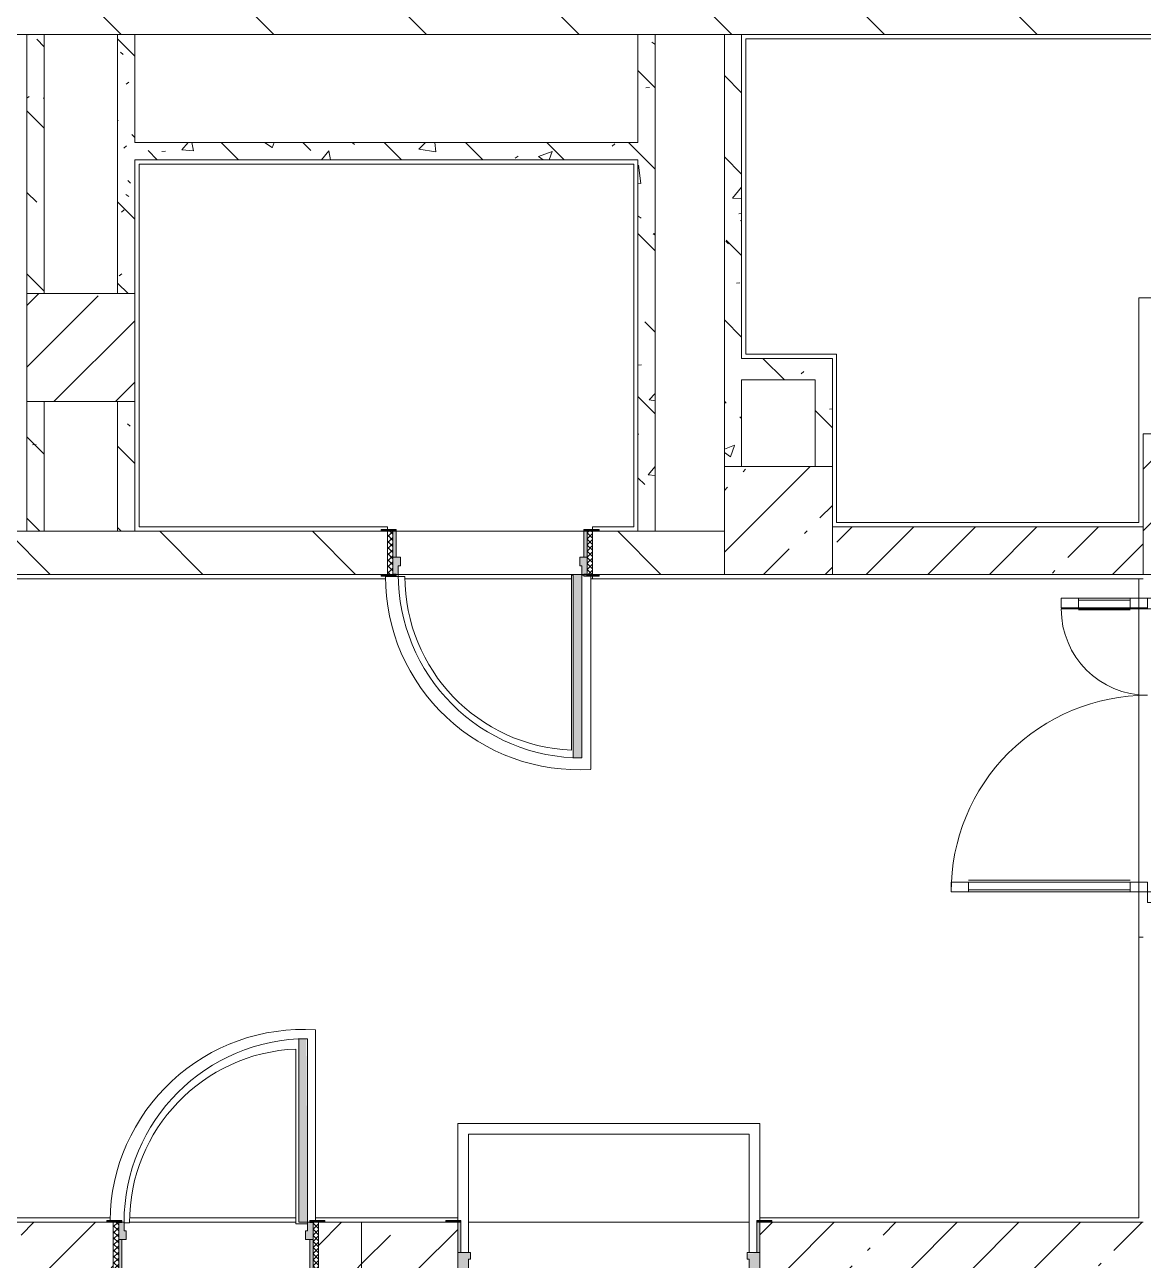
# Model space of a CAD drawing. Header units: millimetres. Extents: x -4060 to 187734, y -8553 to 29000.
# Drawn here: x 131024 to 136204, y 7724 to 13445 of the extents above; entities that cross this region are included whole.
import ezdxf

# ---------------------------------------------------------------- set-up
doc = ezdxf.new("R2010")
doc.units = ezdxf.units.MM
for name, color, linetype, lineweight, true_color in [('A-DETL-GENF-6', 7, 'Continuous', 5, 0xaaaaaa), ('A-DOOR-2', 7, 'Continuous', 5, 0xaaaaaa), ('A-DOOR-3', 7, 'Continuous', 5, 0xe2e2e2), ('A-DOOR-FRAM-2', 7, 'Continuous', 5, 0xe2e2e2), ('A-DOOR-FRAM-3', 7, 'Continuous', 5, 0xaaaaaa), ('A-FLOR-1', 7, 'Continuous', 5, 0xaaaaaa), ('I-WALL-24', 7, 'Continuous', 5, 0x787878)]:
    doc.layers.add(name, color=color, linetype=linetype, lineweight=lineweight, true_color=true_color)
for name, color, linetype, lineweight in [('A-WALL', 7, 'Continuous', 9), ('I-WALL-22', 7, 'Continuous', 5), ('S-COLS-2', 7, 'Continuous', 5)]:
    doc.layers.add(name, color=color, linetype=linetype, lineweight=lineweight)
pattern_1 = [(45, (60723.74, 0), (-285.1231, 285.1231), []), (45, (61008.87, 0), (-285.1231, 285.1231), [504.031, -100.806, 16.764, -84.042])]
pattern_2 = [(135, (60723.74, 0), (-377.1708, -377.1708), [533.4, -88.9, 17.78, -88.9]), (135, (60723.74, 376.94), (-377.1708, -377.1708), []), (50, (60723.74, 0), (637.6445, -55.7866), [66.675, -733.425]), (355, (60723.74, 0), (-123.3494, 668.699), [53.34, -586.74]), (100.451, (60776.9, -4.65), (514.299, 612.908), [56.665, -623.315]), (46.184, (60723.74, 177.8), (948.7764, -147.15), [100.012, -1100.137]), (96.636, (60802.8, 165.5), (830.909, 865.997), [84.998, -934.973]), (351.184, (60723.7, 177.8), (830.918, 865.988), [80.01, -880.11]), (21, (60812.64, 133.35), (530.6506, -357.9283), [66.675, -733.425]), (326, (60812.64, 133.35), (216.308, 644.6585), [53.34, -586.74]), (71.451, (60856.86, 103.5), (746.9596, 286.7243), [56.665, -623.315]), (37.5, (60723.74, 0), (10.8105, 295.9426), [16.764, -562.864, 16.764, -578.866, -588.962]), (37.5, (60723.74, 0), (10.8105, 295.9426), [-1175.258, 16.764, -572.198]), (7.5, (60723.74, 0), (233.8692, 350.6318), [16.764, -322.834, 16.764, -549.529, -224.472]), (7.5, (60723.74, 0), (233.8692, 350.6318), [-905.891, 16.764, -207.708]), (327.5, (60525.5, 0), (474.5678, -20.0513), [16.764, -205.486, 16.764, -676.656, -920.115]), (327.5, (60525.5, 0), (474.5678, -20.0513), [-915.67, 16.764, -903.351]), (317.5, (60436.6, 0), (518.4522, 88.9934), [16.764, -272.161, 16.764, -443.738, -653.415]), (317.5, (60436.6, 0), (518.4522, 88.9934), [-749.427, 16.764, -636.651])]
pattern_3 = [(135, (60723.74, 0), (-353.5534, -353.5534), [])]

# ---------------------------------------------------------------- blocks, each defined once
blk = doc.blocks.new('BSC_Колонна _Прямоугольная - 650х500-23287315-1_5_1_птичка')
at = {"layer": 'S-COLS-2'}
h = blk.add_hatch(dxfattribs=at)
h.set_pattern_fill('FP_169', color=256, style=0, pattern_type=2)
h.set_pattern_definition([(135, (11225, -75730), (-285.1231, -285.1231), []), (135, (11225, -75444.88), (-285.1231, -285.1231), [504.031, -100.806, 16.764, -84.042])])
h.paths.add_polyline_path([(325, 250), (-325, 250), (-325, -250), (325, -250), (325, 0.3)])
for p, q in [((325, 250), (-325, 250)), ((-325, 250), (-325, -250)), ((325, -250), (325, 250)), ((-325, -250), (325, -250))]:
    blk.add_line(p, q, dxfattribs=at)
blk = doc.blocks.new('BSC_Колонна _Прямоугольная - 500х500-V129-1_5_1_птичка')
at = {"layer": 'S-COLS-2'}
h = blk.add_hatch(dxfattribs=at)
h.set_pattern_fill('FP_170', color=256, style=0, pattern_type=2)
h.set_pattern_definition([(45, (-73790, -11150), (-285.1231, 285.1231), []), (45, (-73504.88, -11150), (-285.1231, 285.1231), [504.031, -100.806, 16.764, -84.042])])
h.paths.add_polyline_path([(250, -250), (250, 250), (-250, 250), (-250, -250), (-85, -250)])
for p, q in [((250, 250), (-250, 250)), ((-250, 250), (-250, -250)), ((250, -250), (250, 250)), ((-250, -250), (250, -250))]:
    blk.add_line(p, q, dxfattribs=at)
blk = doc.blocks.new('Дверь_Витражная_остекление_ - ВВ-6 остекление-32274838-1_5_1_птичка')
at = {"layer": 'A-DETL-GENF-6'}
for p, q in [((-655, 930), (-610, 930)), ((-655, 930), (-655, 20)), ((-610, 930), (-655, 930)), ((-655, 930), (-655, 20)), ((-610, 930), (-610, 20)), ((-610, 20), (-610, 930)), ((-655, 850), (-610, 850)), ((-645, 850), (-645, 100)), ((-601, 850), (-601, 100)), ((705, 420), (660, 420)), ((660, 420), (660, 20)), ((705, 420), (660, 420)), ((660, 420), (660, 20)), ((705, 420), (705, 20)), ((705, 20), (705, 420)), ((651, 340), (651, 100)), ((705, 340), (660, 340)), ((695, 340), (695, 100)), ((-655, 100), (-610, 100)), ((705, 100), (660, 100)), ((-610, 20), (-655, 20)), ((-655, 20), (-610, 20))]:
    blk.add_line(p, q, dxfattribs=at)
at = {"layer": 'A-DOOR-2'}
for p, q in [((-655, 930), (-655, 20)), ((655, 420), (655, 20)), ((-655, 20), (-705, 20)), ((-705, 20), (-705, -20)), ((-655, -20), (-655, 20)), ((705, 20), (655, 20)), ((655, 20), (655, -20)), ((705, -20), (705, 20)), ((-705, -20), (-655, -20)), ((655, -20), (705, -20))]:
    blk.add_line(p, q, dxfattribs=at)
for centre, radius, start, end in [((-655, 20), 910, 360, 90), ((655, 20), 400, 90, 180)]:
    blk.add_arc(centre, radius, start, end, dxfattribs=at)
blk = doc.blocks.new('110_Дверь_СКБ_1Ст_Внутренняя1 - Д-17д _Д-9_ 950x2100h_ПУИ_ С_У персонала-24300662-1_5_1_птичка')
at = {"layer": 'A-DOOR-2'}
h = blk.add_hatch(dxfattribs=at)
h.set_pattern_fill('FP_62', color=256, style=0, pattern_type=2)
h.set_pattern_definition([(135, (1826.41, 164.685), (-14.14214, -14.14214), []), (225, (1826.41, 164.685), (14.14214, -14.14214), [])])
h.paths.add_polyline_path([(487.5, 100), (462.5, 100), (462.5, -100), (487.5, -100), (487.5, 6)])
at = {"layer": 'A-DOOR-3'}
h = blk.add_hatch(color=256, dxfattribs=at)
h.paths.add_polyline_path([(462.5, 100), (437.5, 100), (437.5, 60), (427.5, 60), (427.5, 20), (462.5, 20)])
h.paths.add_polyline_path([(-422.5, 100), (-437.5, 100), (-437.5, 20), (-402.5, 20), (-402.5, 60), (-412.5, 60), (-412.5, 100)])
at = {"layer": 'A-DOOR-FRAM-2'}
for points in [[(-400.7, 950), (-412.5, 950), (-412.5, 100), (-372.5, 104.4), (-372.5, 950)], [(-454, 108), (-492.5, 108), (-492.5, 100), (-422.5, 104.4), (-422.5, 108), (-453.6, 108)], [(490.9, 108), (447.5, 108), (447.5, 100), (517.5, 100), (517.5, 108), (497, 108)], [(-437.5, 20), (-437.5, -100), (-422.5, -100), (-422.5, 20)], [(462.5, 20), (447.5, 20), (447.5, -100), (462.5, -100), (462.5, 6)], [(-437.5, -100), (-492.5, -100), (-492.5, -108), (-422.5, -108), (-422.5, -100)], [(501.1, -100), (447.5, -100), (447.5, -108), (517.5, -108), (517.5, -100)]]:
    blk.add_hatch(color=256, dxfattribs=at).paths.add_polyline_path(points)
at = {"layer": 'A-DOOR-FRAM-3'}
h = blk.add_hatch(dxfattribs=at)
h.set_pattern_fill('FP_63', color=256, style=0, pattern_type=2)
h.set_pattern_definition([(45, (-296.384, 164.685), (-14.1421, 14.1421), []), (135, (-296.384, 164.685), (-14.1421, -14.1421), [])])
h.paths.add_polyline_path([(-462.5, 100), (-460.2, -100), (-437.5, -100), (-437.5, 100)])
at = {"layer": 'A-DOOR-2'}
for p, q in [((-412.5, 950), (-412.5, 100)), ((-372.5, 950), (-412.5, 950)), ((-372.5, 100), (-372.5, 950)), ((-412.5, 100), (-372.5, 100))]:
    blk.add_line(p, q, dxfattribs=at)
blk.add_arc((-412.5, 100), 850, 360, 90, dxfattribs=at)
at = {"layer": 'A-DOOR-FRAM-3'}
for p, q in [((-422.5, 108), (-492.5, 108)), ((-492.5, 108), (-492.5, 100)), ((-492.5, 100), (-422.5, 100)), ((-437.5, 100), (-462.5, 100)), ((-462.5, 100), (-462.5, -100)), ((-412.5, 100), (-437.5, 100)), ((-437.5, 100), (-437.5, 20)), ((-437.5, -100), (-437.5, 100)), ((-422.5, 100), (-437.5, 100)), ((-437.5, 100), (-437.5, 99)), ((-437.5, 99), (-422.5, 99)), ((-422.5, 100), (-422.5, 108)), ((-422.5, 99), (-422.5, 100)), ((-412.5, 60), (-412.5, 100)), ((-402.5, 60), (-412.5, 60)), ((-402.5, 20), (-402.5, 60)), ((437.5, 60), (427.5, 60)), ((427.5, 60), (427.5, 20)), ((437.5, 100), (437.5, 60)), ((462.5, 100), (437.5, 100)), ((517.5, 108), (447.5, 108)), ((447.5, 108), (447.5, 100)), ((462.5, 100), (447.5, 100)), ((447.5, 100), (447.5, 99)), ((447.5, 100), (517.5, 100)), ((447.5, 99), (462.5, 99)), ((462.5, 20), (462.5, 100)), ((487.5, 100), (462.5, 100)), ((462.5, 100), (462.5, -100)), ((462.5, 99), (462.5, 100)), ((487.5, -100), (487.5, 100)), ((517.5, 100), (517.5, 108)), ((-437.5, 20), (-402.5, 20)), ((-422.5, 20), (-437.5, 20)), ((-437.5, 20), (-437.5, -100)), ((-422.5, -100), (-422.5, 20)), ((427.5, 20), (462.5, 20)), ((462.5, 20), (447.5, 20)), ((447.5, 20), (447.5, -100)), ((462.5, -100), (462.5, 20)), ((-422.5, -100), (-492.5, -100)), ((-492.5, -100), (-492.5, -108)), ((-492.5, -108), (-422.5, -108)), ((-462.5, -100), (-437.5, -100)), ((-437.5, -100), (-422.5, -100)), ((-422.5, -108), (-422.5, -100)), ((447.5, -100), (462.5, -100)), ((517.5, -100), (447.5, -100)), ((447.5, -100), (447.5, -108)), ((447.5, -108), (517.5, -108)), ((462.5, -100), (487.5, -100)), ((517.5, -108), (517.5, -100))]:
    blk.add_line(p, q, dxfattribs=at)
blk = doc.blocks.new('110_Дверь_СКБ_2Ст - Д-1_л_Лестничная клетка EIS60 2-32142534-1_5_1_птичка')
at = {"layer": 'A-DOOR-3'}
for points in [[(662.5, 1010), (612.5, 1010), (612.5, 110), (662.5, 110), (662.5, 786.4)], [(-587.5, 510), (-637.5, 510), (-637.5, 110), (-587.5, 110), (-587.5, 499.2)], [(712.5, 30), (697.5, 30), (699.6, -110), (712.5, -110)]]:
    blk.add_hatch(color=256, dxfattribs=at).paths.add_polyline_path(points)
h = blk.add_hatch(color=256, dxfattribs=at)
h.paths.add_polyline_path([(662.5, 110), (662.5, 60), (652.5, 60), (652.5, 30), (712.5, 32.6), (712.5, 110)])
h.paths.add_polyline_path([(-637.5, 110), (-687.5, 110), (-687.2, 30), (-627.5, 35.6), (-627.5, 60), (-637.5, 60), (-637.5, 104.8)])
at = {"layer": 'A-DOOR-FRAM-2'}
for points in [[(-672.5, 118), (-742.5, 118), (-742.5, 110), (-672.5, 110)], [(729.9, 118), (697.5, 118), (697.5, 110), (767.5, 110), (767.5, 118)], [(-672.5, 30), (-687.5, 30), (-687.4, -110), (-672.5, -110), (-672.5, -21.5)], [(-687.4, -110), (-742.5, -110.2), (-742.5, -118), (-672.5, -118), (-674.5, -110)], [(767.5, -110), (697.5, -110), (698.9, -118), (767.5, -118)]]:
    blk.add_hatch(color=256, dxfattribs=at).paths.add_polyline_path(points)
at = {"layer": 'A-DOOR-2'}
for p, q in [((662.5, 1010), (612.5, 1010)), ((612.5, 1010), (612.5, 110)), ((662.5, 110), (662.5, 1010)), ((-637.5, 510), (-637.5, 110)), ((-587.5, 510), (-637.5, 510)), ((-587.5, 110), (-587.5, 510)), ((-637.5, 110), (-587.5, 110)), ((612.5, 110), (662.5, 110))]:
    blk.add_line(p, q, dxfattribs=at)
for centre, radius, start, end in [((662.5, 110), 900, 90, 180), ((-637.5, 110), 400, 360, 90)]:
    blk.add_arc(centre, radius, start, end, dxfattribs=at)
at = {"layer": 'A-DOOR-FRAM-3'}
for p, q in [((-672.5, 118), (-742.5, 118)), ((-742.5, 118), (-742.5, 110)), ((-672.5, 110), (-672.5, 118)), ((767.5, 118), (697.5, 118)), ((697.5, 118), (697.5, 110)), ((767.5, 110), (767.5, 118)), ((-742.5, 110), (-672.5, 110)), ((-637.5, 110), (-687.5, 110)), ((-687.5, 110), (-687.5, 30)), ((-637.5, 60), (-637.5, 110)), ((-627.5, 60), (-637.5, 60)), ((-627.5, 30), (-627.5, 60)), ((662.5, 60), (652.5, 60)), ((652.5, 60), (652.5, 30)), ((662.5, 110), (662.5, 60)), ((712.5, 110), (662.5, 110)), ((697.5, 110), (767.5, 110)), ((712.5, 30), (712.5, 110)), ((-687.5, 30), (-627.5, 30)), ((-672.5, 30), (-687.5, 30)), ((-687.5, 30), (-687.5, -110)), ((-672.5, -110), (-672.5, 30)), ((652.5, 30), (712.5, 30)), ((712.5, 30), (697.5, 30)), ((697.5, 30), (697.5, -110)), ((712.5, -110), (712.5, 30)), ((-672.5, -110), (-742.5, -110)), ((-742.5, -110), (-742.5, -118)), ((-687.5, -110), (-672.5, -110)), ((-672.5, -118), (-672.5, -110)), ((697.5, -110), (712.5, -110)), ((767.5, -110), (697.5, -110)), ((697.5, -110), (697.5, -118)), ((767.5, -118), (767.5, -110)), ((-742.5, -118), (-672.5, -118)), ((697.5, -118), (767.5, -118))]:
    blk.add_line(p, q, dxfattribs=at)
blk = doc.blocks.new('110_Дверь_СКБ_1Ст_Внутренняя1 - Д-7_л__950x2100h_Туалет-21784696-1_5_1_птичка')
at = {"layer": 'A-DOOR-2'}
h = blk.add_hatch(dxfattribs=at)
h.set_pattern_fill('FP_101', color=256, style=0, pattern_type=2)
h.set_pattern_definition([(135, (1826.41, 174.685), (-14.14214, -14.14214), []), (225, (1826.41, 174.685), (14.14214, -14.14214), [])])
h.paths.add_polyline_path([(473.5, -110), (487.5, -110), (487.5, 110), (462.5, 110), (462.5, -110)])
at = {"layer": 'A-DOOR-3'}
h = blk.add_hatch(color=256, dxfattribs=at)
h.paths.add_polyline_path([(-422.5, 30), (-402.5, 30), (-402.5, 70), (-412.5, 70), (-412.5, 110), (-437.5, 108), (-437.5, 30)])
h.paths.add_polyline_path([(447.5, 30), (462.5, 30), (462.5, 110), (437.5, 110), (437.5, 70), (427.5, 70), (427.5, 30), (437.5, 30)])
at = {"layer": 'A-DOOR-FRAM-2'}
for points in [[(437.5, 110), (431.8, 960), (397.5, 960), (397.5, 110)], [(-462.5, 110), (-422.5, 110), (-422.5, 118), (-492.5, 117.6), (-492.5, 110), (-477.4, 110)], [(487.5, 110), (517.5, 110), (517.5, 118), (447.5, 118), (447.5, 110), (473.5, 110)], [(-422.5, -110), (-422.5, 30), (-437.5, 30), (-437.5, -110)], [(462.5, -110), (462.5, 30), (447.5, 30), (447.5, -110)], [(-462.5, -118), (-422.5, -118), (-422.5, -110), (-492.5, -110), (-492.5, -118)], [(517.5, -118), (517.5, -110), (447.5, -110), (447.5, -118), (487.5, -118)]]:
    blk.add_hatch(color=256, dxfattribs=at).paths.add_polyline_path(points)
at = {"layer": 'A-DOOR-FRAM-3'}
h = blk.add_hatch(dxfattribs=at)
h.set_pattern_fill('FP_102', color=256, style=0, pattern_type=2)
h.set_pattern_definition([(45, (-296.384, 174.685), (-14.1421, 14.1421), []), (135, (-296.384, 174.685), (-14.1421, -14.1421), [])])
h.paths.add_polyline_path([(-462.5, -110), (-437.5, -110), (-437.5, 110), (-462.5, 108)])
at = {"layer": 'A-DOOR-2'}
for p, q in [((437.5, 960), (397.5, 960)), ((397.5, 960), (397.5, 110)), ((437.5, 110), (437.5, 960)), ((397.5, 110), (437.5, 110))]:
    blk.add_line(p, q, dxfattribs=at)
blk.add_arc((437.5, 110), 850, 90, 180, dxfattribs=at)
at = {"layer": 'A-DOOR-FRAM-3'}
for p, q in [((-422.5, 118), (-492.5, 118)), ((-492.5, 118), (-492.5, 110)), ((-422.5, 110), (-422.5, 118)), ((517.5, 118), (447.5, 118)), ((447.5, 118), (447.5, 110)), ((517.5, 110), (517.5, 118)), ((-492.5, 110), (-422.5, 110)), ((-437.5, 110), (-462.5, 110)), ((-462.5, 110), (-462.5, -110)), ((-412.5, 110), (-437.5, 110)), ((-437.5, 110), (-437.5, 30)), ((-437.5, -110), (-437.5, 110)), ((-422.5, 110), (-437.5, 110)), ((-437.5, 110), (-437.5, 109)), ((-437.5, 109), (-422.5, 109)), ((-422.5, 109), (-422.5, 110)), ((-412.5, 70), (-412.5, 110)), ((-402.5, 70), (-412.5, 70)), ((-402.5, 30), (-402.5, 70)), ((437.5, 70), (427.5, 70)), ((427.5, 70), (427.5, 30)), ((437.5, 110), (437.5, 70)), ((462.5, 110), (437.5, 110)), ((462.5, 110), (447.5, 110)), ((447.5, 110), (447.5, 109)), ((447.5, 110), (517.5, 110)), ((447.5, 109), (462.5, 109)), ((462.5, 30), (462.5, 110)), ((487.5, 110), (462.5, 110)), ((462.5, 110), (462.5, -110)), ((462.5, 109), (462.5, 110)), ((487.5, -110), (487.5, 110)), ((-437.5, 30), (-402.5, 30)), ((-422.5, 30), (-437.5, 30)), ((-437.5, 30), (-437.5, -110)), ((-422.5, -110), (-422.5, 30)), ((427.5, 30), (462.5, 30)), ((462.5, 30), (447.5, 30)), ((447.5, 30), (447.5, -110)), ((462.5, -110), (462.5, 30)), ((-422.5, -110), (-492.5, -110)), ((-492.5, -110), (-492.5, -118)), ((-462.5, -110), (-437.5, -110)), ((-437.5, -110), (-422.5, -110)), ((-422.5, -118), (-422.5, -110)), ((447.5, -110), (462.5, -110)), ((517.5, -110), (447.5, -110)), ((447.5, -110), (447.5, -118)), ((462.5, -110), (487.5, -110)), ((517.5, -118), (517.5, -110)), ((-492.5, -118), (-422.5, -118)), ((447.5, -118), (517.5, -118))]:
    blk.add_line(p, q, dxfattribs=at)

msp = doc.modelspace()

# ---------------------------------------------------------------- hatches: boundary and pattern name
at = {"layer": 'I-WALL-22'}
h = msp.add_hatch(dxfattribs=at)
h.set_pattern_fill('FP_139', color=256, style=0, pattern_type=2)
h.set_pattern_definition(pattern_3)
h.paths.add_polyline_path([(136819.8, 13400), (145423.7, 13400), (145423.7, 13600), (129373.7, 13600), (129373.7, 13400), (135887.5, 13400)])
h = msp.add_hatch(dxfattribs=at)
h.set_pattern_fill('FP_139', color=256, style=0, pattern_type=2)
h.set_pattern_definition(pattern_3)
h.paths.add_polyline_path([(133683.6, 10900), (134263.7, 10900), (134263.7, 11100), (133653.6, 11100), (133653.6, 10900)])
h.paths.add_polyline_path([(127483.7, 10900), (129392.6, 10900), (129392.6, 11100), (127483.7, 11100), (127483.7, 10994)])
h.paths.add_polyline_path([(127283.7, 10900), (127283.7, 11100), (122883.7, 11100), (122883.7, 10900), (124733.8, 10900)])
h.paths.add_polyline_path([(130342.6, 10900), (132703.6, 10900), (132703.6, 11100), (130342.6, 11100), (130342.6, 10994)])
h = msp.add_hatch(dxfattribs=at)
h.set_pattern_fill('FP_121', color=256, style=0, pattern_type=2)
h.set_pattern_definition(pattern_1)
h.paths.add_polyline_path([(136183.7, 10900), (136203.7, 10900), (136203.7, 11120), (134763.7, 11120), (134763.7, 10900), (135887.5, 10900)])
h = msp.add_hatch(dxfattribs=at)
h.set_pattern_fill('FP_121', color=256, style=0, pattern_type=2)
h.set_pattern_definition(pattern_1)
h.paths.add_polyline_path([(130083.7, 7680), (131433.7, 7680), (131433.7, 7900), (130083.7, 7900)])
h.paths.add_polyline_path([(132583.7, 7680), (132583.7, 7900), (132383.7, 7900), (132383.7, 7680), (132413.7, 7680)])
h.paths.add_polyline_path([(127613.7, 7680), (128983.7, 7680), (128983.7, 7900), (127583.7, 7900), (127583.7, 7680), (127589.7, 7680)])
h = msp.add_hatch(dxfattribs=at)
h.set_pattern_fill('FP_121', color=256, style=0, pattern_type=2)
h.set_pattern_definition(pattern_1)
h.paths.add_polyline_path([(132803.7, -100), (132803.7, 7900), (132583.7, 7900), (132583.7, -100)])
h = msp.add_hatch(dxfattribs=at)
h.set_pattern_fill('FP_121', color=256, style=0, pattern_type=2)
h.set_pattern_definition(pattern_1)
h.paths.add_polyline_path([(132803.7, 7680), (133028.7, 7680), (133028.7, 7900), (132803.7, 7900), (132803.7, 7708.9)])
h.paths.add_polyline_path([(136203.7, 7680), (136423.7, 7680), (136423.7, 7900), (134428.7, 7900), (134428.7, 7680), (136183.7, 7680)])
at = {"layer": 'I-WALL-24'}
h = msp.add_hatch(dxfattribs=at)
h.set_pattern_fill('FP_147', color=256, style=0, pattern_type=2)
h.set_pattern_definition(pattern_2)
h.paths.add_polyline_path([(131033.6, 11120), (131033.7, 12200), (131113.6, 12200), (131113.6, 13400), (131033.6, 13400), (131033.6, 11700)])
h.paths.add_polyline_path([(131033.6, 11100), (131113.6, 11100), (131113.6, 11700), (131033.7, 11700), (131033.6, 11120)])
h = msp.add_hatch(dxfattribs=at)
h.set_pattern_fill('FP_147', color=256, style=0, pattern_type=2)
h.set_pattern_definition(pattern_2)
h.paths.add_polyline_path([(131533.7, 11100), (131533.7, 11700), (131453.7, 11700), (131453.7, 11100)])
h.paths.add_polyline_path([(131533.7, 12200), (131533.7, 13400), (131453.7, 13400), (131453.7, 12200)])
h = msp.add_hatch(dxfattribs=at)
h.set_pattern_fill('FP_147', color=256, style=0, pattern_type=2)
h.set_pattern_definition(pattern_2)
h.paths.add_polyline_path([(133863.7, 11100), (133943.7, 11100), (133943.7, 13400), (133863.7, 13400), (133863.7, 11120)])
h = msp.add_hatch(dxfattribs=at)
h.set_pattern_fill('FP_147', color=256, style=0, pattern_type=2)
h.set_pattern_definition(pattern_2)
h.paths.add_polyline_path([(134263.7, 11400), (134343.7, 11400), (134343.7, 13400), (134263.7, 13400), (134263.7, 11913.7)])
h = msp.add_hatch(dxfattribs=at)
h.set_pattern_fill('FP_147', color=256, style=0, pattern_type=2)
h.set_pattern_definition(pattern_2)
h.paths.add_polyline_path([(131533.7, 12820), (133863.7, 12820), (133863.7, 12900), (131533.7, 12900)])
h = msp.add_hatch(dxfattribs=at)
h.set_pattern_fill('FP_147', color=256, style=0, pattern_type=2)
h.set_pattern_definition(pattern_2)
h.paths.add_polyline_path([(134683.7, 11800), (134683.7, 11900), (134343.7, 11900), (134343.7, 11800)])
h = msp.add_hatch(dxfattribs=at)
h.set_pattern_fill('FP_147', color=256, style=0, pattern_type=2)
h.set_pattern_definition(pattern_2)
h.paths.add_polyline_path([(134683.7, 11400), (134763.7, 11400), (134763.7, 11900), (134683.7, 11900), (134683.7, 11800)])
at = {"layer": 'S-COLS-2'}
h = msp.add_hatch(dxfattribs=at)
h.set_pattern_fill('FP_121', color=256, style=0, pattern_type=2)
h.set_pattern_definition(pattern_1)
h.paths.add_polyline_path([(131113.6, 11700), (131533.7, 11700), (131533.7, 12200), (131033.7, 12200), (131033.7, 11700)])

# ---------------------------------------------------------------- linework, layer by layer
at = {"layer": 'A-FLOR-1'}
for p, q in [((137883.6, 13380), (134363.7, 13380)), ((134363.7, 13380), (134363.7, 11920)), ((133843.7, 12800), (131553.7, 12800)), ((131553.7, 12800), (131553.7, 11120)), ((133843.7, 11120), (133843.7, 12800)), ((136183.7, 11140), (136183.7, 12180)), ((136183.7, 12180), (137883.6, 12180)), ((134363.7, 11920), (134783.7, 11920)), ((134783.7, 11920), (134783.7, 11140)), ((131553.7, 11120), (132703.6, 11120)), ((132703.6, 11120), (132703.6, 11108)), ((133653.6, 11108), (133653.6, 11120)), ((133653.6, 11120), (133843.7, 11120)), ((134783.7, 11140), (136183.7, 11140)), ((130334.1, 10880), (132694.7, 10880)), ((132784.1, 10890.5), (132694.1, 10890.5)), ((133555.1, 10880), (132784.7, 10880)), ((133563.6, 10895.6), (133555.1, 10895.6)), ((133555.1, 10895.6), (133555.1, 10086.3)), ((133613.6, 10895.6), (133603.6, 10895.6)), ((133645.1, 9997.3), (133645.1, 10892)), ((133645.1, 10880), (136183.7, 10880)), ((133653.6, 10880), (133653.6, 10892)), ((136183.7, 7920), (136183.7, 10880)), ((136203.7, 10880), (136183.7, 10880)), ((136183.7, 9220), (136203.7, 9220)), ((132369.7, 7908), (132369.7, 8791.2)), ((132279.7, 8702.3), (132279.7, 7892.9)), ((133028.7, 8357.4), (133028.7, 7908)), ((134428.7, 8357.4), (133028.7, 8357.4)), ((134428.7, 7908), (134428.7, 8357.4)), ((133078.7, 7760), (133078.7, 8307.4)), ((133078.7, 8307.4), (134378.7, 8307.4)), ((134378.7, 8307.4), (134378.7, 7760)), ((131420, 7920), (130033.7, 7920)), ((131483.7, 7898), (131508.7, 7898)), ((131510, 7920), (132279.7, 7920)), ((132369.7, 7920), (133028.7, 7920)), ((134428.7, 7908), (134428.7, 7920)), ((134428.7, 7920), (136183.7, 7920)), ((132279.7, 7892.9), (132333.7, 7892.9))]:
    msp.add_line(p, q, dxfattribs=at)
for centre, radius, start, end in [((133589.1, 10890.5), 895, 180, 273.5859), ((133589.1, 10890.5), 805, 180, 267.5769), ((132313.7, 7898), 895, 86.4141, 179.3566), ((132313.8, 7898), 805, 92.4231, 180)]:
    msp.add_arc(centre, radius, start, end, dxfattribs=at)
at = {"layer": 'A-WALL'}
for p, q in [((131113.6, 13400), (131033.6, 13400)), ((131533.7, 13400), (131453.7, 13400)), ((133943.7, 13400), (133863.7, 13400)), ((134343.7, 13400), (134263.7, 13400)), ((131033.6, 11100), (131113.6, 11100)), ((131453.7, 11100), (131533.7, 11100)), ((133863.7, 11100), (133943.7, 11100))]:
    msp.add_line(p, q, dxfattribs=at)
at = {"layer": 'I-WALL-22'}
for p, q in [((129363.7, 13400), (131033.6, 13400)), ((131033.6, 13400), (131033.6, 11100)), ((131113.6, 12200), (131113.6, 13400)), ((131113.6, 13400), (131453.7, 13400)), ((131453.7, 13400), (131453.7, 12200)), ((131533.7, 12900), (131533.7, 13400)), ((131533.7, 13400), (133863.7, 13400)), ((133863.7, 13400), (133863.7, 12900)), ((133943.7, 11100), (133943.7, 13400)), ((133943.7, 13400), (134263.7, 13400)), ((134263.7, 13400), (134263.7, 11400)), ((134343.7, 11900), (134343.7, 13400)), ((134343.7, 13400), (137903.6, 13400)), ((133863.7, 12900), (131533.7, 12900)), ((131533.7, 12200), (131533.7, 12820)), ((131533.7, 12820), (133863.7, 12820)), ((133863.7, 12820), (133863.7, 11100)), ((131033.7, 11700), (131033.7, 12200)), ((131033.7, 12200), (131113.6, 12200)), ((131453.7, 12200), (131533.7, 12200)), ((134763.7, 11900), (134343.7, 11900)), ((134763.7, 11400), (134763.7, 11900)), ((134343.7, 11400), (134343.7, 11800)), ((134343.7, 11800), (134683.7, 11800)), ((134683.7, 11800), (134683.7, 11400)), ((131113.6, 11700), (131033.7, 11700)), ((131113.6, 11100), (131113.6, 11700)), ((131453.7, 11700), (131453.7, 11100)), ((131533.7, 11700), (131453.7, 11700)), ((131533.7, 11100), (131533.7, 11700)), ((131033.6, 11100), (130372.6, 11100)), ((131453.7, 11100), (131113.6, 11100)), ((132673.6, 11100), (131533.7, 11100)), ((132743.6, 11100), (133613.6, 11100)), ((133863.7, 11100), (133683.6, 11100)), ((134263.7, 11100), (133943.7, 11100)), ((136203.7, 11120), (134763.7, 11120)), ((130372.6, 10900), (132673.6, 10900)), ((133563.6, 10900), (132753.6, 10900)), ((133683.6, 10900), (134263.7, 10900)), ((134763.7, 10900), (136203.7, 10900)), ((131403.7, 7900), (130113.7, 7900)), ((131508.9, 7900), (132279.7, 7900)), ((132973.7, 7900), (132413.7, 7900)), ((132583.7, 7900), (132583.7, 515.5)), ((133078.7, 7900), (134378.7, 7900)), ((136203.7, 7900), (134483.7, 7900))]:
    msp.add_line(p, q, dxfattribs=at)
at = {"layer": 'S-COLS-2'}
for p, q in [((131113.6, 12200), (131033.7, 12200)), ((131033.7, 12200), (131033.7, 11700)), ((131453.7, 12200), (131113.6, 12200)), ((131533.7, 12200), (131453.7, 12200)), ((131533.7, 11700), (131533.7, 12200)), ((131033.7, 11700), (131113.6, 11700)), ((131113.6, 11700), (131453.7, 11700)), ((131453.7, 11700), (131533.7, 11700))]:
    msp.add_line(p, q, dxfattribs=at)

# ---------------------------------------------------------------- block references
at = {"layer": 'A-DOOR-2'}
for name, p, rotation in [('110_Дверь_СКБ_1Ст_Внутренняя1 - Д-17д _Д-9_ 950x2100h_ПУИ_ С_У персонала-24300662-1_5_1_птичка', (133191.1, 11000), 180), ('Дверь_Витражная_остекление_ - ВВ-6 остекление-32274838-1_5_1_птичка', (136243.7, 10085), 89.99999999999959), ('110_Дверь_СКБ_2Ст - Д-1_л_Лестничная клетка EIS60 2-32142534-1_5_1_птичка', (133741.2, 7790), 180)]:
    msp.add_blockref(name, p, dxfattribs=dict(at, rotation=rotation))
msp.add_blockref('110_Дверь_СКБ_1Ст_Внутренняя1 - Д-7_л__950x2100h_Туалет-21784696-1_5_1_птичка', (131896.2, 7790), dxfattribs=at)
at = {"layer": 'S-COLS-2', "rotation": 270.0000000000007}
msp.add_blockref('BSC_Колонна _Прямоугольная - 650х500-23287315-1_5_1_птичка', (136453.7, 11225), dxfattribs=at)
at = {"layer": 'S-COLS-2'}
msp.add_blockref('BSC_Колонна _Прямоугольная - 500х500-V129-1_5_1_птичка', (134513.7, 11150), dxfattribs=at)

doc.saveas('drawing.dxf')
